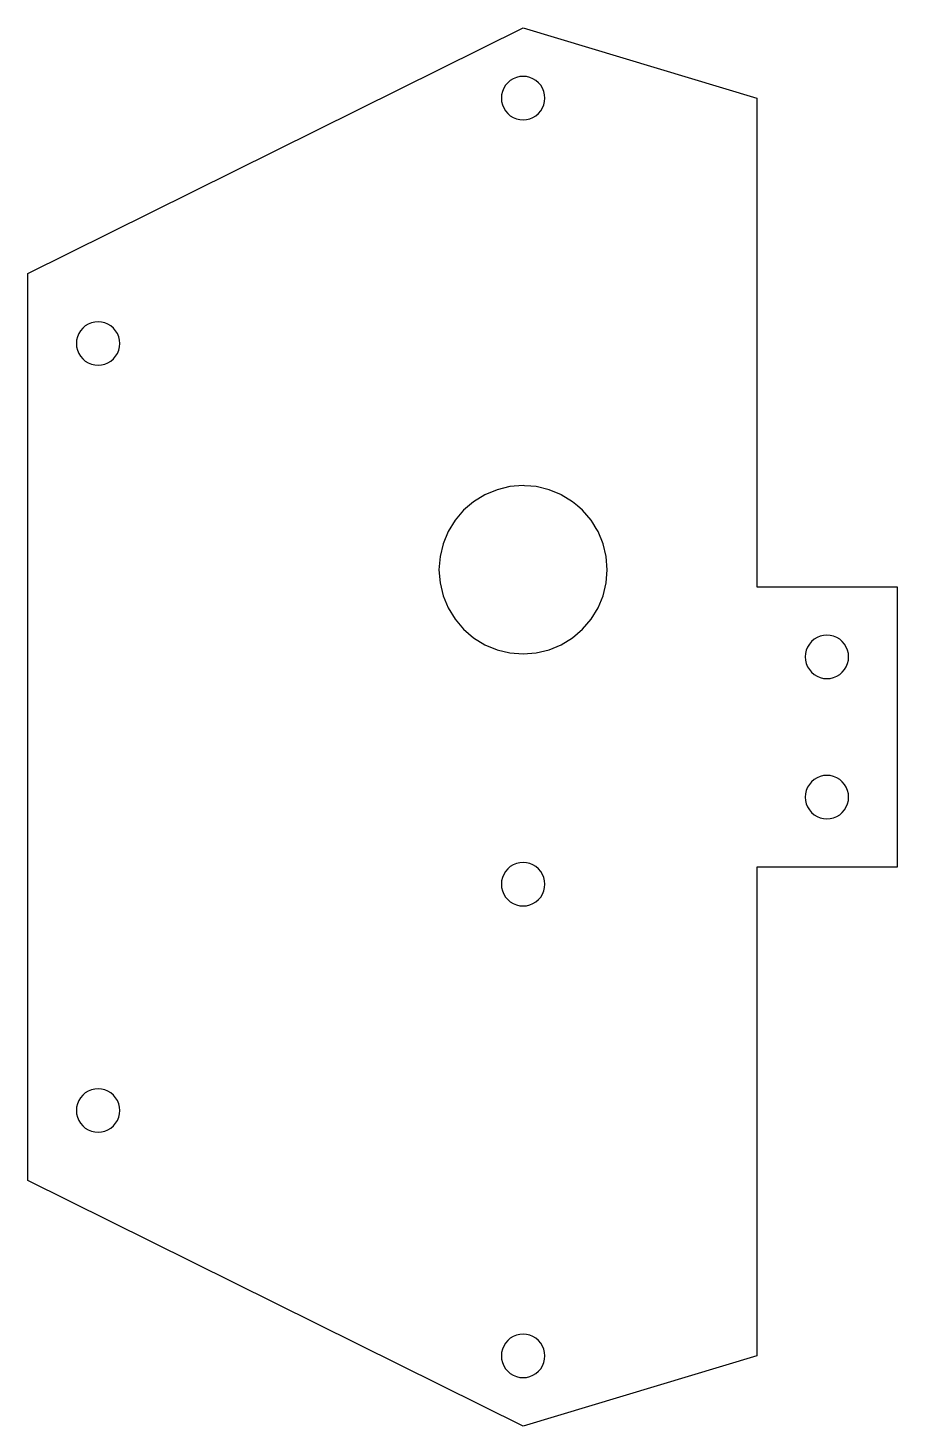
# Model space of a CAD drawing. Header units: millimetres. Extents: x -299.9 to -237.9, y 185 to 284.7.
import ezdxf

# ---------------------------------------------------------------- set-up
doc = ezdxf.new("R2010")
doc.units = ezdxf.units.MM
doc.layers.get('0').update_dxf_attribs({"linetype": 'CONTINUOUS'})

msp = doc.modelspace()

# ---------------------------------------------------------------- linework, layer by layer
for points in [[(-299.9091, 202.4701), (-299.9091, 267.1589), (-264.5982, 284.6589), (-247.9315, 279.6589), (-247.9315, 244.8145), (-237.9315, 244.8145), (-237.9315, 224.8145), (-247.9315, 224.8145), (-247.9315, 189.9701), (-264.5982, 184.9701)], [(-266.1482, 279.6589), (-266.12912, 279.4165), (-266.07234, 279.18), (-265.97926, 278.9553), (-265.85218, 278.7479), (-265.69421, 278.5629), (-265.509266, 278.405), (-265.301885, 278.2779), (-265.077175, 278.1848), (-264.840673, 278.128), (-264.5982, 278.1089), (-264.355727, 278.128), (-264.119225, 278.1848), (-263.894515, 278.2779), (-263.687134, 278.405), (-263.50219, 278.5629), (-263.34422, 278.7479), (-263.21714, 278.9553), (-263.12406, 279.18), (-263.06728, 279.4165), (-263.0482, 279.6589), (-263.06728, 279.9014), (-263.12406, 280.1379), (-263.21714, 280.3626), (-263.34422, 280.57), (-263.50219, 280.755), (-263.687134, 280.9129), (-263.894515, 281.04), (-264.119225, 281.1331), (-264.355727, 281.1899), (-264.5982, 281.2089), (-264.840673, 281.1899), (-265.077175, 281.1331), (-265.301885, 281.04), (-265.509266, 280.9129), (-265.69421, 280.755), (-265.85218, 280.57), (-265.97926, 280.3626), (-266.07234, 280.1379), (-266.12912, 279.9014)], [(-296.4591, 262.1589), (-296.44, 261.9165), (-296.3832, 261.68), (-296.2901, 261.4553), (-296.1631, 261.2479), (-296.0051, 261.0629), (-295.8202, 260.905), (-295.6128, 260.7779), (-295.3881, 260.6848), (-295.1516, 260.628), (-294.9091, 260.6089), (-294.6666, 260.628), (-294.4301, 260.6848), (-294.2054, 260.7779), (-293.998, 260.905), (-293.8131, 261.0629), (-293.6551, 261.2479), (-293.528, 261.4553), (-293.435, 261.68), (-293.3782, 261.9165), (-293.3591, 262.1589), (-293.3782, 262.4014), (-293.435, 262.6379), (-293.528, 262.8626), (-293.6551, 263.07), (-293.8131, 263.255), (-293.998, 263.4129), (-294.2054, 263.54), (-294.4301, 263.6331), (-294.6666, 263.6899), (-294.9091, 263.7089), (-295.1516, 263.6899), (-295.3881, 263.6331), (-295.6128, 263.54), (-295.8202, 263.4129), (-296.0051, 263.255), (-296.1631, 263.07), (-296.2901, 262.8626), (-296.3832, 262.6379), (-296.44, 262.4014)], [(-270.5982, 246.0256), (-270.52433, 245.087), (-270.30454, 244.17151), (-269.94424, 243.30167), (-269.4523, 242.4989), (-268.84084, 241.78297), (-268.12491, 241.17151), (-267.32214, 240.67957), (-266.4523, 240.31927), (-265.536805, 240.09948), (-264.5982, 240.02561), (-263.659595, 240.09948), (-262.7441, 240.31927), (-261.87426, 240.67957), (-261.07149, 241.17151), (-260.35556, 241.78297), (-259.7441, 242.4989), (-259.25216, 243.30167), (-258.89186, 244.17151), (-258.67207, 245.087), (-258.5982, 246.0256), (-258.67207, 246.9642), (-258.89186, 247.8797), (-259.25216, 248.7496), (-259.38407, 248.9648), (-259.63004, 249.3662), (-259.7441, 249.5523), (-260.35556, 250.2683), (-260.35906, 250.2712), (-260.71703, 250.5769), (-261.07149, 250.8797), (-261.87426, 251.3716), (-261.90939, 251.3862), (-262.34431, 251.5663), (-262.7441, 251.7319), (-263.659595, 251.9517), (-264.039986, 251.9816), (-264.509289, 252.0186), (-264.5982, 252.0256), (-265.536805, 251.9517), (-266.4523, 251.7319), (-267.32214, 251.3716), (-268.12491, 250.8797), (-268.84084, 250.2683), (-269.4523, 249.5523), (-269.94424, 248.7496), (-270.30454, 247.8797), (-270.52433, 246.9642)], [(-244.4815, 239.8145), (-244.4625, 239.57203), (-244.4057, 239.33552), (-244.3126, 239.11081), (-244.1855, 238.90343), (-244.0275, 238.71848), (-243.8426, 238.56052), (-243.6352, 238.43344), (-243.4105, 238.34036), (-243.174, 238.28358), (-242.9315, 238.2645), (-242.6891, 238.28358), (-242.4526, 238.34036), (-242.2278, 238.43344), (-242.0205, 238.56052), (-241.8355, 238.71848), (-241.6776, 238.90343), (-241.5505, 239.11081), (-241.4574, 239.33552), (-241.4006, 239.57203), (-241.3815, 239.8145), (-241.4006, 240.05697), (-241.4574, 240.29348), (-241.5505, 240.51818), (-241.6776, 240.72557), (-241.8355, 240.91051), (-242.0205, 241.06848), (-242.2278, 241.19556), (-242.4526, 241.28864), (-242.6891, 241.34542), (-242.9315, 241.3645), (-243.174, 241.34542), (-243.4105, 241.28864), (-243.6352, 241.19556), (-243.8426, 241.06848), (-244.0275, 240.91051), (-244.1855, 240.72557), (-244.3126, 240.51818), (-244.4057, 240.29348), (-244.4625, 240.05697)], [(-244.4815, 229.8145), (-244.4625, 229.57203), (-244.4057, 229.33552), (-244.3126, 229.11082), (-244.1855, 228.90343), (-244.0275, 228.71849), (-243.8426, 228.56052), (-243.6352, 228.43344), (-243.4105, 228.34036), (-243.174, 228.28358), (-242.9315, 228.2645), (-242.6891, 228.28358), (-242.4526, 228.34036), (-242.2278, 228.43344), (-242.0205, 228.56052), (-241.8355, 228.71849), (-241.6776, 228.90343), (-241.5505, 229.11082), (-241.4574, 229.33552), (-241.4006, 229.57203), (-241.3815, 229.8145), (-241.4006, 230.05697), (-241.4574, 230.29348), (-241.5505, 230.51819), (-241.6776, 230.72557), (-241.8355, 230.91052), (-242.0205, 231.06848), (-242.2278, 231.19556), (-242.4526, 231.28864), (-242.6891, 231.34542), (-242.9315, 231.3645), (-243.174, 231.34542), (-243.4105, 231.28864), (-243.6352, 231.19556), (-243.8426, 231.06848), (-244.0275, 230.91052), (-244.1855, 230.72557), (-244.3126, 230.51819), (-244.4057, 230.29348), (-244.4625, 230.05697)], [(-266.1482, 223.6034), (-266.12912, 223.3609), (-266.07234, 223.1244), (-265.97926, 222.8997), (-265.85218, 222.6923), (-265.69421, 222.5074), (-265.509266, 222.3494), (-265.301885, 222.2223), (-265.077175, 222.1293), (-264.840673, 222.0725), (-264.5982, 222.0534), (-264.355727, 222.0725), (-264.119225, 222.1293), (-263.894515, 222.2223), (-263.687134, 222.3494), (-263.50219, 222.5074), (-263.34422, 222.6923), (-263.21714, 222.8997), (-263.12406, 223.1244), (-263.06728, 223.3609), (-263.0482, 223.6034), (-263.06728, 223.8459), (-263.12406, 224.0824), (-263.21714, 224.3071), (-263.34422, 224.5145), (-263.50219, 224.6994), (-263.687134, 224.85737), (-263.894515, 224.98445), (-264.119225, 225.07753), (-264.355727, 225.13431), (-264.5982, 225.15339), (-264.840673, 225.13431), (-265.077175, 225.07753), (-265.301885, 224.98445), (-265.509266, 224.85737), (-265.69421, 224.6994), (-265.85218, 224.5145), (-265.97926, 224.3071), (-266.07234, 224.0824), (-266.12912, 223.8459)], [(-296.4591, 207.4701), (-296.44, 207.2276), (-296.3832, 206.9911), (-296.2901, 206.7664), (-296.1631, 206.559), (-296.0051, 206.374), (-295.8202, 206.2161), (-295.6128, 206.089), (-295.3881, 205.9959), (-295.1516, 205.9391), (-294.9091, 205.9201), (-294.6666, 205.9391), (-294.4301, 205.9959), (-294.2054, 206.089), (-293.998, 206.2161), (-293.8131, 206.374), (-293.6551, 206.559), (-293.528, 206.7664), (-293.435, 206.9911), (-293.3782, 207.2276), (-293.3591, 207.4701), (-293.3782, 207.7125), (-293.435, 207.949), (-293.528, 208.1737), (-293.6551, 208.3811), (-293.8131, 208.5661), (-293.998, 208.724), (-294.2054, 208.8511), (-294.4301, 208.9442), (-294.6666, 209.001), (-294.9091, 209.0201), (-295.1516, 209.001), (-295.3881, 208.9442), (-295.6128, 208.8511), (-295.8202, 208.724), (-296.0051, 208.5661), (-296.1631, 208.3811), (-296.2901, 208.1737), (-296.3832, 207.949), (-296.44, 207.7125)], [(-266.1482, 189.9701), (-266.12912, 189.7276), (-266.07234, 189.4911), (-265.97926, 189.2664), (-265.85218, 189.059), (-265.69421, 188.874), (-265.509266, 188.7161), (-265.301885, 188.589), (-265.077175, 188.4959), (-264.840673, 188.4391), (-264.5982, 188.4201), (-264.355727, 188.4391), (-264.119225, 188.4959), (-263.894515, 188.589), (-263.687134, 188.7161), (-263.50219, 188.874), (-263.34422, 189.059), (-263.21714, 189.2664), (-263.12406, 189.4911), (-263.06728, 189.7276), (-263.0482, 189.9701), (-263.06728, 190.2125), (-263.12406, 190.449), (-263.21714, 190.6737), (-263.34422, 190.8811), (-263.50219, 191.0661), (-263.687134, 191.224), (-263.894515, 191.3511), (-264.119225, 191.4442), (-264.355727, 191.501), (-264.5982, 191.5201), (-264.840673, 191.501), (-265.077175, 191.4442), (-265.301885, 191.3511), (-265.509266, 191.224), (-265.69421, 191.0661), (-265.85218, 190.8811), (-265.97926, 190.6737), (-266.07234, 190.449), (-266.12912, 190.2125)]]:
    msp.add_lwpolyline(points, close=True)

doc.saveas('drawing.dxf')
